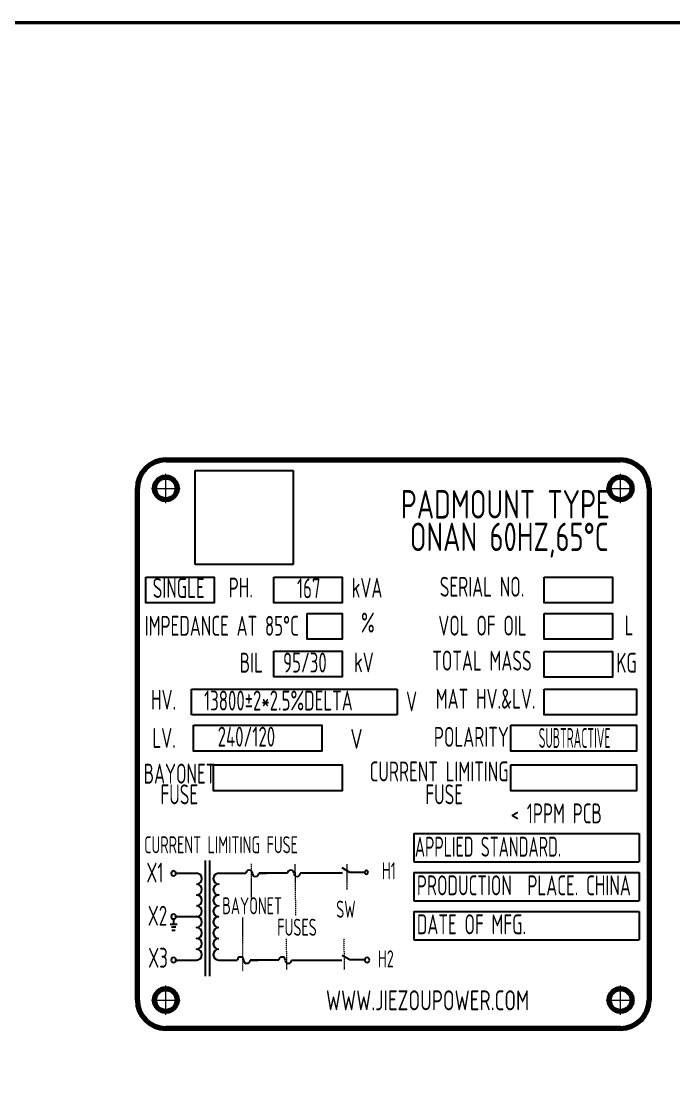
# Model space of a CAD drawing. Header units: millimetres. Extents: x 8127 to 36426, y -6229 to 13228.
# Drawn here: x 32984 to 34362, y 10803 to 13034 of the extents above; entities that cross this region are included whole.
import ezdxf
from ezdxf.enums import TextEntityAlignment as Align

# ---------------------------------------------------------------- set-up
doc = ezdxf.new("R2010")
doc.units = ezdxf.units.MM
doc.header["$LTSCALE"] = 4
doc.linetypes.add('5 双点画线', pattern=[10.5, 6.25, -1.25, 0.25, -1.25, 0.25, -1.25])
doc.linetypes.add('ACAD_ISO10W100', pattern=[18, 12, -3, 0, -3])
doc.layers.add('1', color=12, linetype='Continuous')
doc.layers.add('C00-00-00', color=7, linetype='Continuous')
doc.layers.add('标注、文本', color=3, linetype='Continuous', lineweight=25)
doc.styles.add('pdm', font='gbenor.shx', dxfattribs={"width": 0.8, "bigfont": 'gbhzfs.shx'})
picture_1 = doc.add_image_def('image1.jpg', size_in_pixel=(258, 247))

msp = doc.modelspace()

# ---------------------------------------------------------------- linework, layer by layer
at = {"layer": '1', "color": 0, "lineweight": 40, "const_width": 6.91}
msp.add_lwpolyline([(28650.99, 7583.67), (36228.84, 7583.67), (36228.84, 13030.25), (28650.99, 13030.25), (28650.99, 7583.67)], dxfattribs=at)
at = {"layer": 'C00-00-00', "lineweight": 25}
for p, q in [((33344.18, 11623.66), (33778.16, 11623.66)), ((33344.18, 11569.3), (33344.18, 11623.66)), ((33778.16, 11623.66), (33778.16, 11569.3)), ((33778.16, 11569.3), (33344.18, 11569.3)), ((33813.69, 11318.89), (34289.47, 11318.89)), ((33813.69, 11318.89), (33813.69, 11259.22)), ((34289.47, 11318.89), (34289.47, 11259.22)), ((33813.69, 11259.22), (34289.47, 11259.22)), ((33813.69, 11236.64), (34289.47, 11236.64)), ((33813.69, 11236.64), (33813.69, 11176.98)), ((34289.47, 11236.64), (34289.47, 11176.98)), ((33813.69, 11176.98), (34289.47, 11176.98)), ((33813.69, 11154.4), (34289.47, 11154.4)), ((33813.69, 11154.4), (33813.69, 11094.73)), ((34289.47, 11154.4), (34289.47, 11094.73)), ((33813.69, 11094.73), (34289.47, 11094.73))]:
    msp.add_line(p, q, dxfattribs=at)
for points in [[(33247.94, 11860.38), (33392.21, 11860.38), (33392.21, 11806.03), (33247.94, 11806.03)], [(33517.69, 11860.38), (33661.96, 11860.38), (33661.96, 11806.03), (33517.69, 11806.03)], [(34088.85, 11860), (34233.13, 11860), (34233.13, 11805.64), (34088.85, 11805.64)], [(33588.3, 11783.68), (33661.96, 11783.68), (33661.96, 11729.32), (33588.3, 11729.32)], [(34088.85, 11783.29), (34233.13, 11783.29), (34233.13, 11728.93), (34088.85, 11728.93)], [(33517.69, 11703.92), (33661.96, 11703.92), (33661.96, 11649.56), (33517.69, 11649.56)], [(34088.85, 11703.53), (34233.13, 11703.53), (34233.13, 11649.18), (34088.85, 11649.18)], [(34088.85, 11623.66), (34283.24, 11623.66), (34283.24, 11569.3), (34088.85, 11569.3)], [(33348.26, 11547.46), (33619.53, 11547.46), (33619.53, 11492.59), (33348.26, 11492.59)], [(34018, 11547.46), (34283.24, 11547.46), (34283.24, 11492.59), (34018, 11492.59)], [(33390.69, 11464.14), (33661.96, 11464.14), (33661.96, 11409.28), (33390.69, 11409.28)], [(34018.41, 11464.14), (34283.24, 11464.14), (34283.24, 11409.28), (34018.41, 11409.28)]]:
    msp.add_lwpolyline(points, close=True, dxfattribs=at)
at = {"layer": '标注、文本', "color": 0, "linetype": 'ByBlock', "lineweight": 70}
for p, q in [((33289.91, 12107.43), (34249.91, 12107.43)), ((33229.91, 10967.43), (33229.91, 12047.43)), ((34309.91, 12047.43), (34309.91, 10967.43)), ((34249.91, 10907.43), (33289.91, 10907.43))]:
    msp.add_line(p, q, dxfattribs=at)
at = {"layer": '标注、文本', "color": 1, "linetype": 'ACAD_ISO10W100', "lineweight": 13, "ltscale": 0.02}
for p, q in [((33289.98, 12016.52), (33289.83, 12078.34)), ((34249.98, 12016.52), (34249.83, 12078.34)), ((33259.59, 12047.35), (33320.22, 12047.5)), ((34219.59, 12047.35), (34280.22, 12047.5)), ((33289.98, 10936.52), (33289.83, 10998.34)), ((34249.98, 10936.52), (34249.83, 10998.34)), ((33259.59, 10967.35), (33320.22, 10967.5)), ((34219.59, 10967.35), (34280.22, 10967.5))]:
    msp.add_line(p, q, dxfattribs=at)
at = {"layer": '标注、文本'}
for p, q in [((34309.34, 11525.35), (34309.34, 11285.35)), ((33678.4, 11236.94), (33662.02, 11246.48)), ((33709.42, 11236.94), (33678.4, 11236.94)), ((33555.56, 11051.73), (33661.56, 11051.73)), ((33678.4, 11052.26), (33662.02, 11061.81)), ((33709.42, 11052.26), (33678.4, 11052.26))]:
    msp.add_line(p, q, dxfattribs=at)
at = {"layer": '标注、文本', "color": 6, "linetype": '5 双点画线', "lineweight": 13, "ltscale": 0.1}
for p, q in [((33469.92, 11255.32), (33470.09, 11181.81)), ((33562.4, 11254.08), (33563.7, 11145.98)), ((33671.72, 11254.08), (33672.37, 11200.03)), ((33451.63, 11141.51), (33451.73, 11028.53)), ((33544.1, 11096.86), (33544.59, 11031.69)), ((33665.84, 11096.86), (33666.32, 11031.69))]:
    msp.add_line(p, q, dxfattribs=at)
at = {"layer": '标注、文本'}
for points in [[(33373.19, 11262.04), (33373.19, 11017.7)], [(33382.33, 11262.04), (33382.33, 11017.7)], [(33472.77, 11235.12), (33471.75, 11238.68), (33469.21, 11241.22), (33465.65, 11241.72), (33462.61, 11241.22), (33460.07, 11238.68), (33459.05, 11235.12)], [(33560.14, 11235.12), (33559.63, 11238.68), (33557.09, 11241.22), (33553.54, 11241.72), (33549.98, 11241.22), (33547.44, 11238.68), (33546.93, 11235.12)], [(33311.21, 11235.12), (33354.9, 11235.12)], [(33354.9, 11212.26), (33358.96, 11212.77), (33363.03, 11215.31), (33365.06, 11219.37), (33366.08, 11223.44), (33365.06, 11228.01), (33363.03, 11231.56), (33358.96, 11234.1), (33354.9, 11235.12)], [(33401.64, 11235.12), (33397.06, 11234.1), (33393.51, 11231.56), (33390.97, 11228.01), (33389.95, 11223.44), (33390.97, 11219.37), (33393.51, 11215.31), (33397.06, 11212.77), (33401.64, 11212.26), (33397.06, 11211.24), (33393.51, 11208.7), (33390.97, 11205.15), (33389.95, 11200.58), (33390.97, 11196.51), (33393.51, 11192.45), (33397.06, 11189.91), (33401.64, 11189.4), (33397.06, 11188.38), (33393.51, 11185.84), (33390.97, 11182.29), (33389.95, 11177.72), (33390.97, 11173.65), (33393.51, 11169.59), (33397.06, 11167.05), (33401.64, 11166.54), (33397.06, 11165.52), (33393.51, 11162.98), (33390.97, 11159.43), (33389.95, 11154.86), (33390.97, 11150.28), (33393.51, 11146.73), (33397.06, 11144.19), (33401.64, 11143.68)], [(33401.64, 11235.12), (33459.05, 11235.12)], [(33472.77, 11235.12), (33473.78, 11231.56), (33475.81, 11229.02), (33479.37, 11228.52), (33482.93, 11229.02), (33485.47, 11231.56), (33485.97, 11235.12)], [(33485.97, 11235.12), (33502.22, 11235.12)], [(33546.93, 11235.12), (33485.97, 11235.12)], [(33560.14, 11235.12), (33561.16, 11231.56), (33563.7, 11229.02), (33567.25, 11228.52), (33570.3, 11229.02), (33572.84, 11231.56), (33573.86, 11235.12)], [(33663.05, 11235.12), (33573.86, 11235.12)], [(33354.9, 11189.4), (33358.96, 11189.91), (33363.03, 11192.45), (33365.06, 11196.51), (33366.08, 11200.58), (33365.06, 11205.15), (33363.03, 11208.7), (33358.96, 11211.24), (33354.9, 11212.26)], [(33354.9, 11166.54), (33358.96, 11167.05), (33363.03, 11169.59), (33365.06, 11173.65), (33366.08, 11177.72), (33365.06, 11182.29), (33363.03, 11185.84), (33358.96, 11188.38), (33354.9, 11189.4)], [(33354.9, 11143.68), (33358.96, 11144.19), (33363.03, 11146.73), (33365.06, 11150.28), (33366.08, 11154.86), (33365.06, 11159.43), (33363.03, 11162.98), (33358.96, 11165.52), (33354.9, 11166.54)], [(33306.13, 11138.6), (33306.13, 11127.93)], [(33311.21, 11143.68), (33354.9, 11143.68)], [(33354.9, 11051.73), (33358.96, 11052.75), (33363.03, 11055.29), (33365.06, 11058.84), (33366.08, 11063.42), (33365.06, 11067.99), (33363.03, 11071.54), (33358.96, 11074.08), (33354.9, 11074.59), (33358.96, 11075.61), (33363.03, 11078.15), (33365.06, 11081.7), (33366.08, 11086.28), (33365.06, 11090.85), (33363.03, 11094.4), (33358.96, 11096.94), (33354.9, 11097.45), (33358.96, 11098.47), (33363.03, 11101.01), (33365.06, 11104.56), (33366.08, 11109.14), (33365.06, 11113.71), (33363.03, 11117.26), (33358.96, 11119.8), (33354.9, 11120.82), (33358.96, 11121.33), (33363.03, 11123.87), (33365.06, 11127.42), (33366.08, 11132), (33365.06, 11136.57), (33363.03, 11140.12), (33358.96, 11142.66), (33354.9, 11143.68)], [(33401.64, 11143.68), (33397.06, 11142.66), (33393.51, 11140.12), (33390.97, 11136.57), (33389.95, 11132), (33390.97, 11127.42), (33393.51, 11123.87), (33397.06, 11121.33), (33401.64, 11120.82)], [(33299.02, 11127.93), (33313.75, 11127.93)], [(33302.07, 11121.84), (33311.21, 11121.84)], [(33302.58, 11115.23), (33309.69, 11115.23)], [(33401.64, 11120.82), (33397.06, 11119.8), (33393.51, 11117.26), (33390.97, 11113.71), (33389.95, 11109.14), (33390.97, 11104.56), (33393.51, 11101.01), (33397.06, 11098.47), (33401.64, 11097.45)], [(33401.64, 11097.45), (33397.06, 11096.94), (33393.51, 11094.4), (33390.97, 11090.85), (33389.95, 11086.28), (33390.97, 11081.7), (33393.51, 11078.15), (33397.06, 11075.61), (33401.64, 11074.59)], [(33401.64, 11074.59), (33397.06, 11074.08), (33393.51, 11071.54), (33390.97, 11067.99), (33389.95, 11063.42), (33390.97, 11058.84), (33393.51, 11055.29), (33397.06, 11052.75), (33401.64, 11051.73)], [(33311.21, 11051.73), (33354.9, 11051.73)], [(33401.64, 11051.73), (33440.75, 11051.73)], [(33454.47, 11051.73), (33453.45, 11055.29), (33450.91, 11057.83), (33447.36, 11058.34), (33444.31, 11057.83), (33441.77, 11055.29), (33440.75, 11051.73)], [(33454.47, 11051.73), (33455.48, 11048.18), (33457.52, 11045.64), (33461.07, 11045.13), (33464.63, 11045.64), (33467.17, 11048.18), (33467.68, 11051.73)], [(33467.68, 11051.73), (33483.92, 11051.73)], [(33528.64, 11051.73), (33467.68, 11051.73)], [(33541.84, 11051.73), (33541.34, 11055.29), (33538.8, 11057.83), (33535.24, 11058.34), (33531.68, 11057.83), (33529.14, 11055.29), (33528.64, 11051.73)], [(33541.84, 11051.73), (33542.86, 11048.18), (33545.4, 11045.64), (33548.96, 11045.13), (33552, 11045.64), (33554.54, 11048.18), (33555.56, 11051.73)]]:
    msp.add_lwpolyline(points, dxfattribs=at)
for points in [[(33311.21, 11235.12), (33310.7, 11237.66), (33308.67, 11239.18), (33306.13, 11240.2), (33303.59, 11239.18), (33302.07, 11237.66), (33301.05, 11235.12), (33302.07, 11232.58), (33303.59, 11230.55), (33306.13, 11230.04), (33308.67, 11230.55), (33310.7, 11232.58)], [(33717.04, 11236.94), (33716.66, 11238.84), (33715.14, 11240.37), (33713.23, 11240.75), (33711.33, 11240.37), (33710.18, 11238.84), (33709.42, 11236.94), (33710.18, 11235.03), (33711.33, 11233.89), (33713.23, 11233.13), (33715.14, 11233.89), (33716.66, 11235.03)], [(33311.21, 11143.68), (33310.7, 11146.22), (33308.67, 11147.74), (33306.13, 11148.76), (33303.59, 11147.74), (33302.07, 11146.22), (33301.05, 11143.68), (33302.07, 11141.14), (33303.59, 11139.11), (33306.13, 11138.6), (33308.67, 11139.11), (33310.7, 11141.14)], [(33311.21, 11051.73), (33310.7, 11054.27), (33308.67, 11056.3), (33306.13, 11057.32), (33303.59, 11056.3), (33302.07, 11054.27), (33301.05, 11051.73), (33302.07, 11049.19), (33303.59, 11047.67), (33306.13, 11046.65), (33308.67, 11047.67), (33310.7, 11049.19)], [(33719.75, 11051.73), (33719.24, 11054.27), (33717.21, 11056.3), (33714.67, 11057.32), (33712.13, 11056.3), (33710.61, 11054.27), (33709.59, 11051.73), (33710.61, 11049.19), (33712.13, 11047.67), (33714.67, 11046.65), (33717.21, 11047.67), (33719.24, 11049.19)]]:
    msp.add_lwpolyline(points, close=True, dxfattribs=at)
at = {"layer": '标注、文本', "color": 0, "linetype": 'ByBlock', "lineweight": 70}
for centre in [(33289.91, 12047.43), (34249.91, 12047.43), (33289.91, 10967.43), (34249.91, 10967.43)]:
    msp.add_circle(centre, 24, dxfattribs=at)
for centre, start, end in [((33289.91, 12047.43), 90, 180), ((34249.91, 12047.43), 0, 90), ((33289.91, 10967.43), 180, 270), ((34249.91, 10967.43), 270, 0)]:
    msp.add_arc(centre, 60, start, end, dxfattribs=at)

# ---------------------------------------------------------------- texts
at = {"layer": '标注、文本', "style": 'pdm'}
for s, height, width, p in [('PADMOUNT TYPE ', 60, 0.8, (34019.66, 12013.82)), (' ONAN 60HZ,65°C', 60, 0.8, (34001.76, 11945.14)), ('SINGLE', 42, 0.72, (33317.09, 11837.27)), ('PH.', 42, 0.72, (33448.23, 11838.17)), ('167', 42, 0.72, (33591.63, 11836.56)), ('kVA', 42, 0.72, (33714.58, 11837.78)), ('SERIAL NO.', 42, 0.72, (33957.48, 11839.86)), ('IMPEDANCE AT 85°C ', 42, 0.72, (33416.14, 11757.43)), ('%%%', 42, 0.72, (33716.37, 11764.23)), ('VOL OF OIL', 42, 0.72, (33958.32, 11757.86)), ('L', 42, 0.72, (34267.67, 11758.25)), ('BIL', 42, 0.72, (33470.33, 11679.62)), ('95/30', 42, 0.72, (33583.52, 11679.87)), ('kV', 42, 0.72, (33707.97, 11680.31)), ('TOTAL MASS', 42, 0.72, (33957.24, 11683.95)), ('KG', 42, 0.72, (34262.55, 11679.42)), ('HV.', 42, 0.72, (33285.16, 11601.42)), ('13800±2*2.5%%%DELTA ', 42, 0.72, (33535.76, 11599.65)), ('MAT HV.&LV.', 42, 0.72, (33964.97, 11603.52)), ('V', 42, 0.72, (33808.73, 11597.78)), ('LV.', 42, 0.72, (33286.29, 11520.74)), ('240/120', 42, 0.72, (33460.02, 11523.42)), ('V', 42, 0.8, (33692.36, 11518.82)), ('POLARITY', 42, 0.72, (33934.86, 11523.06)), ('SUBTRACTIVE', 42, 0.5, (34152.92, 11520.68)), ('BAYONET', 42, 0.72, (33318.8, 11445.4)), ('CURRENT LIMITING', 42, 0.72, (33866.83, 11449.96)), ('FUSE', 42, 0.72, (33318.43, 11401.64)), ('FUSE', 42, 0.72, (33877.57, 11401.64)), ('< 1PPM PCB', 42, 0.72, (34114.16, 11361.37)), ('CURRENT LIMITING FUSE', 36, 0.7, (33406.5, 11295.24)), ('X1', 42, 0.72, (33266.95, 11236.58)), ('H1', 36, 0.7, (33760.87, 11240.43)), ('X2', 42, 0.72, (33272.29, 11145.44)), ('X3', 42, 0.72, (33273.38, 11056.79)), ('H2', 36, 0.7, (33754.44, 11054.43)), ('WWW.JIEZOUPOWER.COM ', 42, 0.8, (33851.66, 10966.93))]:
    msp.add_text(s, height=height, dxfattribs=dict(at, width=width)).set_placement(p, align=Align.MIDDLE_CENTER)
for s, width, p in [('APPLIED STANDARD.', 0.67, (33815.56, 11291.08)), ('PRODUCTION  PLACE. CHINA', 0.72, (33819.84, 11209.61)), ('DATE OF MFG.', 0.72, (33819.84, 11127.37))]:
    msp.add_text(s, height=42, dxfattribs=dict(at, width=width)).set_placement(p, align=Align.MIDDLE_LEFT)
at = {"layer": '标注、文本', "style": 'pdm', "width": 0.7}
for s, p in [('BAYONET', (33535.15, 11148.51)), ('SW', (33690.55, 11141.25)), ('FUSES', (33608.49, 11103.15))]:
    msp.add_text(s, height=36, dxfattribs=at).set_placement(p, align=Align.RIGHT)

# ---------------------------------------------------------------- pictures from other files: only their frames are drawn
at = {"layer": '标注、文本'}
image = msp.add_image(picture_1, insert=(33351.54, 11886.92), size_in_units=(207.31, 198.48), dxfattribs=at)
image.dxf.flags = 7

doc.saveas('drawing.dxf')
